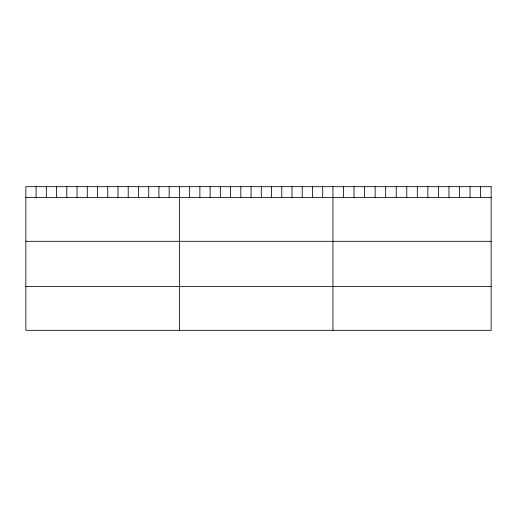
<?xml version="1.0" encoding="UTF-8"?>
<svg xmlns="http://www.w3.org/2000/svg" width="517" height="517" viewBox="0 0 517 517"><rect width="100%" height="100%" fill="white"/><g stroke="black" fill="none" stroke-linecap="round" stroke-linejoin="round"><path stroke-width="0.78" d="M25.85 197.468L491.15 197.468M25.85 241.31L491.15 241.31M25.85 286.483L491.15 286.483M480.603 186.676L480.603 197.468M470.056 186.676L470.056 197.468M459.51 186.676L459.51 197.468M448.963 186.676L448.963 197.468M438.416 186.676L438.416 197.468M427.869 186.676L427.869 197.468M417.322 186.676L417.322 197.468M406.776 186.676L406.776 197.468M396.229 186.676L396.229 197.468M385.682 186.676L385.682 197.468M375.135 186.676L375.135 197.468M364.588 186.676L364.588 197.468M354.042 186.676L354.042 197.468M343.495 186.676L343.495 197.468M332.948 186.676L332.948 330.324M322.711 186.676L322.711 197.468M312.475 186.676L312.475 197.468M302.238 186.676L302.238 197.468M292.002 186.676L292.002 197.468M281.765 186.676L281.765 197.468M271.528 186.676L271.528 197.468M261.292 186.676L261.292 197.468M251.055 186.676L251.055 197.468M240.819 186.676L240.819 197.468M230.582 186.676L230.582 197.468M220.345 186.676L220.345 197.468M210.109 186.676L210.109 197.468M199.872 186.676L199.872 197.468M189.636 186.676L189.636 197.468M179.399 186.676L179.399 330.324M169.162 186.676L169.162 197.468M158.926 186.676L158.926 197.468M148.689 186.676L148.689 197.468M138.453 186.676L138.453 197.468M128.216 186.676L128.216 197.468M117.979 186.676L117.979 197.468M107.743 186.676L107.743 197.468M97.506 186.676L97.506 197.468M87.27 186.676L87.27 197.468M77.033 186.676L77.033 197.468M66.796 186.676L66.796 197.468M56.56 186.676L56.56 197.468M46.323 186.676L46.323 197.468M36.087 186.676L36.087 197.468M491.15 186.676L25.85 186.676L25.85 330.324L491.15 330.324L491.15 186.676"/></g></svg>
